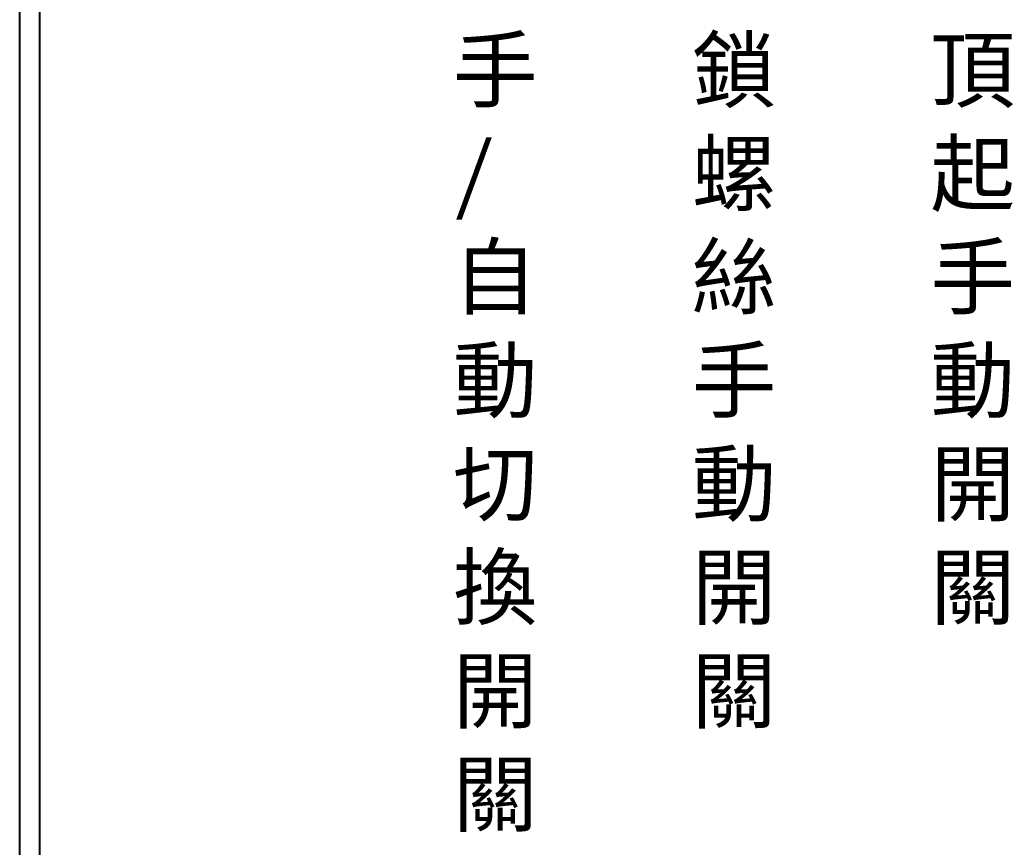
# Model space of a CAD drawing. Extents: x 325 to 612, y 3 to 207.
# Drawn here: x 325.3 to 387.7, y 46.4 to 98.4 of the extents above; entities that cross this region are included whole.
import ezdxf

# ---------------------------------------------------------------- set-up
doc = ezdxf.new("R2010")
doc.units = 0
doc.layers.add('圖框層', color=7, linetype='CONTINUOUS')
doc.layers.add('標尺寸層', color=3, linetype='CONTINUOUS')
doc.styles.add('CNS', font='romanc.shx', dxfattribs={"bigfont": 'chineset.shx'})

msp = doc.modelspace()

# ---------------------------------------------------------------- linework, layer by layer
at = {"layer": '圖框層', "color": 0}
for p, q in [((325.319, 3), (325.319, 206.969)), ((326.569, 4.25), (326.569, 205.719))]:
    msp.add_line(p, q, dxfattribs=at)

# ---------------------------------------------------------------- texts
at = {"layer": '標尺寸層', "color": 0, "char_height": 3.9, "width": 4.96081, "attachment_point": 1, "style": 'CNS'}
for s, insert in [('{\\fDFKai-SB|b0|i0|c136|p65;手\\P/自動切換開關}', (352.528, 97.234)), ('{\\fDFKai-SB|b0|i0|c136|p65;鎖螺絲手動開關}', (367.528, 97.234)), ('{\\fDFKai-SB|b0|i0|c136|p65;頂起手動開關}', (382.528, 97.234))]:
    msp.add_mtext(s, dxfattribs=dict(at, insert=insert))

doc.saveas('drawing.dxf')
